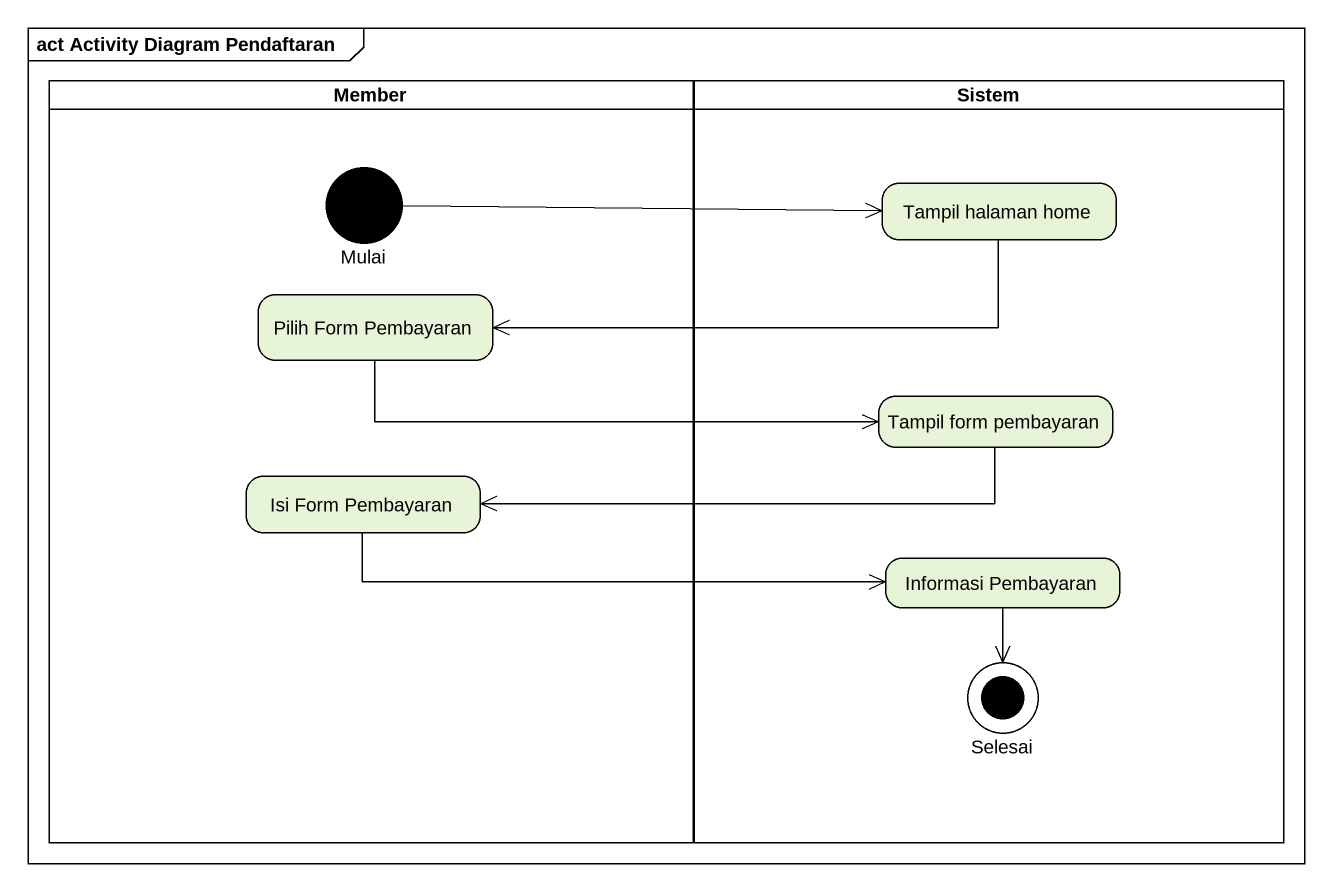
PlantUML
@startuml
mainframe act Activity Diagram Pendaftaran
hide empty description
state Member <<partition>> {
  state Mulai <<start>>
  state "Pilih Form Pembayaran" as Pilih_Form_Pembayaran
  state "Isi Form Pembayaran" as Isi_Form_Pembayaran
}
state Sistem <<partition>> {
  state "Tampil halaman home" as Tampil_halaman_home
  state "Tampil form pembayaran" as Tampil_form_pembayaran
  state "Informasi Pembayaran" as Informasi_Pembayaran
  state Selesai <<end>>
}
Mulai -right-> Tampil_halaman_home
Tampil_halaman_home -left-> Pilih_Form_Pembayaran
Pilih_Form_Pembayaran -right-> Tampil_form_pembayaran
Tampil_form_pembayaran -left-> Isi_Form_Pembayaran
Isi_Form_Pembayaran -right-> Informasi_Pembayaran
Informasi_Pembayaran --> Selesai
@enduml
